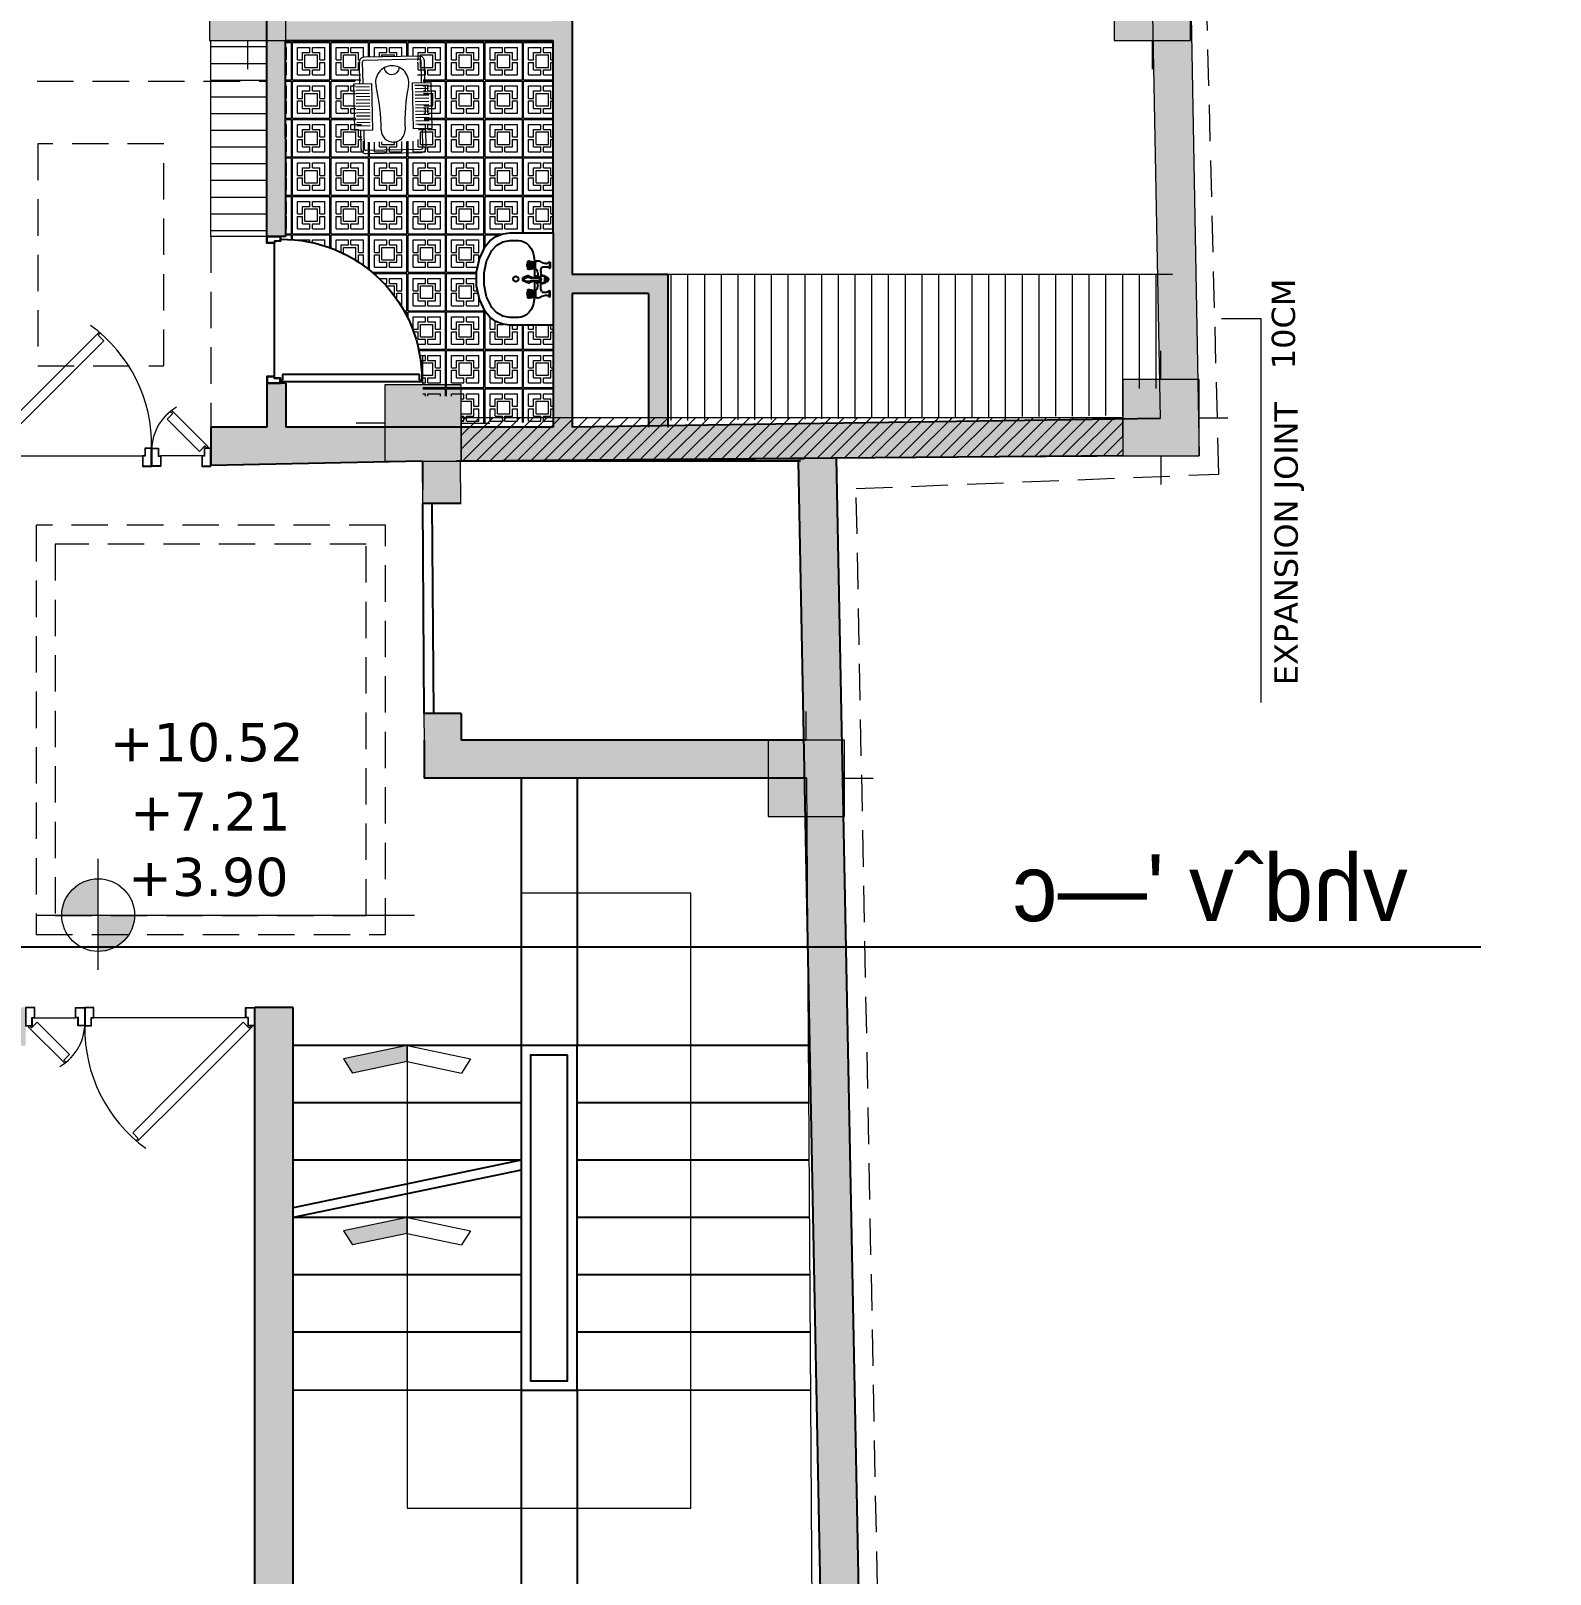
# Model space of a CAD drawing. Header units: inches. Extents: x 70 to 1974, y -315 to 363.
# Drawn here: x 1187.14 to 1195.09, y 232.94 to 241.02 of the extents above; entities that cross this region are included whole.
import ezdxf

# ---------------------------------------------------------------- set-up
doc = ezdxf.new("R2010")
doc.units = ezdxf.units.IN
doc.header["$MEASUREMENT"] = 0
doc.linetypes.add('DASHDOT', pattern=[1, 0.5, -0.25, 0, -0.25])
doc.linetypes.add('DASHED2', pattern=[9.525, 6.35, -3.175])
for name, color, linetype, lineweight in [('1', 19, 'Continuous', 5), ('coulmn', 146, 'Continuous', 13), ('FURN', 155, 'Continuous', 13), ('Furniture Movable', 8, 'Continuous', 9), ('hidden line', 252, 'Continuous', 5), ('LAYER1', 8, 'Continuous', 9), ('wall 2', 156, 'Continuous', 18)]:
    doc.layers.add(name, color=color, linetype=linetype, lineweight=lineweight)
doc.layers.add('AX', color=7, linetype='Continuous', lineweight=18, true_color=0xb7ad8f)
for name, color, linetype in [('elev', 8, 'Continuous'), ('fer', 8, 'Continuous'), ('TEXT', 252, 'Continuous')]:
    doc.layers.add(name, color=color, linetype=linetype)
doc.styles.add('FARSI', font='kamran.shx', dxfattribs={"height": 0.35})
doc.styles.add('STYLE7', font='verdana.ttf')

# ---------------------------------------------------------------- blocks, each defined once
blk = doc.blocks.new('DR100K')
at = {"color": 0}
blk.add_line((-0.046, -0.052), (-0.954, -0.052), dxfattribs=at)
at = {"color": 0, "linetype": 'Continuous'}
for p, q in [((-0.019, -0.107), (-0.019, -0.092)), ((-0.019, -0.092), (-0.011, -0.092)), ((-0.011, -0.092), (-0.011, -0.573)), ((-0.059, -0.573), (-0.059, -0.107)), ((-0.059, -0.107), (-0.02, -0.107)), ((-0.059, -1.039), (-0.059, -0.573)), ((-0.011, -0.573), (-0.011, -1.054)), ((-0.02, -1.039), (-0.059, -1.039)), ((-0.019, -1.054), (-0.019, -1.039)), ((-0.011, -1.054), (-0.019, -1.054))]:
    blk.add_line(p, q, dxfattribs=at)
for points in [[(-0.954, -0.052), (-0.954, 0), (-1, 0), (-1, -0.092), (-0.966, -0.092), (-0.966, -0.052)], [(-0.046, -0.052), (-0.046, 0), (0, 0), (0, -0.092), (-0.034, -0.092), (-0.034, -0.052)], [(-0.956, -0.051), (-0.956, -0.002), (-0.998, -0.002), (-0.998, -0.09), (-0.968, -0.09), (-0.968, -0.051)], [(-0.044, -0.051), (-0.044, -0.002), (-0.002, -0.002), (-0.002, -0.09), (-0.032, -0.09), (-0.032, -0.051)]]:
    blk.add_lwpolyline(points, close=True, dxfattribs=at)
blk.add_arc((-0.029, -0.103), 0.951, 179.3821, 270.6161, dxfattribs=at)
blk = doc.blocks.new('DBLDR120K')
at = {"linetype": 'Continuous'}
for p, q in [((-1.1397, -0.0777), (-1.1686, -0.1067)), ((-0.4028, -0.4202), (-0.0603, -0.0777)), ((-0.0603, -0.0777), (-0.0314, -0.1067)), ((-1.18, -0.096), (-1.1857, -0.1017)), ((-1.1857, -0.1017), (-0.9948, -0.2926)), ((-1.169, -0.107), (-1.18, -0.096)), ((-0.0143, -0.1017), (-0.3678, -0.4552)), ((-0.031, -0.107), (-0.02, -0.096)), ((-0.02, -0.096), (-0.0143, -0.1017)), ((-1.0001, -0.2759), (-0.9708, -0.2466)), ((-0.9891, -0.287), (-1.0001, -0.2759)), ((-0.9948, -0.2926), (-0.9891, -0.287)), ((-0.6393, -0.6567), (-0.4028, -0.4202)), ((-0.3678, -0.4552), (-0.6153, -0.7027)), ((-0.61, -0.686), (-0.6393, -0.6567)), ((-0.621, -0.697), (-0.61, -0.686)), ((-0.6153, -0.7027), (-0.621, -0.697))]:
    blk.add_line(p, q, dxfattribs=at)
for p, q in [((-1.1519, -0.0545), (-0.9381, -0.0545)), ((-1.1397, -0.0777), (-0.9708, -0.2466)), ((-0.0481, -0.0545), (-0.8419, -0.0545))]:
    blk.add_line(p, q)
for points in [[(-1.1519, -0.0545), (-1.1519, 0), (-1.2, 0), (-1.2, -0.096), (-1.1644, -0.096), (-1.1644, -0.0545)], [(-0.9381, -0.0545), (-0.9381, 0), (-0.89, 0), (-0.89, -0.096), (-0.9256, -0.096), (-0.9256, -0.0545)], [(-0.8419, -0.0545), (-0.8419, 0), (-0.89, 0), (-0.89, -0.096), (-0.8544, -0.096), (-0.8544, -0.0545)], [(-0.0481, -0.0545), (-0.0481, 0), (0, 0), (0, -0.096), (-0.0356, -0.096), (-0.0356, -0.0545)], [(-1.1539, -0.0525), (-1.1539, -0.002), (-1.198, -0.002), (-1.198, -0.094), (-1.1664, -0.094), (-1.1664, -0.0525)], [(-0.9361, -0.0525), (-0.9361, -0.002), (-0.892, -0.002), (-0.892, -0.094), (-0.9236, -0.094), (-0.9236, -0.0525)], [(-0.8439, -0.0525), (-0.8439, -0.002), (-0.888, -0.002), (-0.888, -0.094), (-0.8564, -0.094), (-0.8564, -0.0525)], [(-0.0461, -0.0525), (-0.0461, -0.002), (-0.002, -0.002), (-0.002, -0.094), (-0.0336, -0.094), (-0.0336, -0.0525)]]:
    blk.add_lwpolyline(points, close=True, dxfattribs=at)
for centre, radius, start, end in [((-1.6655, -0.1105), 0.7756, 8.04146, 8.19069), ((-0.1145, -0.1105), 0.7756, 171.80931, 171.95854), ((-1.154, -0.0815), 0.2645, 300.4974, 3.14148), ((-0.1145, -0.1105), 0.7756, 178.92853, 233.96606)]:
    blk.add_arc(centre, radius, start, end)
blk = doc.blocks.new('KHALAF')
at = {"layer": 'LAYER1', "linetype": 'Continuous'}
for p, q in [((-0.4621, -0.1855), (-0.3784, -0.1855)), ((-0.0131, -0.1855), (-0.0968, -0.1855)), ((-0.4621, -0.2055), (-0.3784, -0.2055)), ((-0.4621, -0.2255), (-0.3784, -0.2255)), ((-0.4621, -0.2455), (-0.3784, -0.2455)), ((-0.4621, -0.2655), (-0.3784, -0.2655)), ((-0.4621, -0.2855), (-0.3784, -0.2855)), ((-0.0131, -0.2055), (-0.0968, -0.2055)), ((-0.0131, -0.2255), (-0.0968, -0.2255)), ((-0.0131, -0.2455), (-0.0968, -0.2455)), ((-0.0131, -0.2655), (-0.0968, -0.2655)), ((-0.0131, -0.2855), (-0.0968, -0.2855)), ((-0.4621, -0.3055), (-0.3784, -0.3055)), ((-0.4621, -0.3255), (-0.3784, -0.3255)), ((-0.4621, -0.3455), (-0.3784, -0.3455)), ((-0.4621, -0.3655), (-0.3784, -0.3655)), ((-0.0131, -0.3055), (-0.0968, -0.3055)), ((-0.0131, -0.3255), (-0.0968, -0.3255)), ((-0.0131, -0.3455), (-0.0968, -0.3455)), ((-0.0131, -0.3655), (-0.0968, -0.3655)), ((-0.4621, -0.3855), (-0.3784, -0.3855)), ((-0.4621, -0.4055), (-0.3784, -0.4055)), ((-0.4621, -0.4255), (-0.3784, -0.4255)), ((-0.0131, -0.3855), (-0.0968, -0.3855)), ((-0.0131, -0.4055), (-0.0968, -0.4055)), ((-0.0131, -0.4255), (-0.0968, -0.4255))]:
    blk.add_line(p, q, dxfattribs=at)
for points in [[(-0.4376, -0.1681), (-0.4376, -0.0312, -0.414214), (-0.4076, -0.0012), (-0.0676, -0.0012, -0.414214), (-0.0376, -0.0312), (-0.0376, -0.1681, -0.414214)], [(-0.4176, -0.1681), (-0.4176, -0.0312, -0.414214), (-0.4076, -0.0212), (-0.0676, -0.0212, -0.414214), (-0.0576, -0.0312), (-0.0576, -0.1681, -0.414214)], [(-0.0376, -0.4529), (-0.0376, -0.5712, -0.414214), (-0.0676, -0.6012), (-0.4076, -0.6012, -0.414214), (-0.4376, -0.5712), (-0.4376, -0.4529)], [(-0.0576, -0.4529), (-0.0576, -0.5712, -0.414214), (-0.0676, -0.5812), (-0.4076, -0.5812, -0.414214), (-0.4176, -0.5712)], [(-0.4176, -0.5712), (-0.4176, -0.4529, -0.414214)]]:
    blk.add_lwpolyline(points, format="xyb", dxfattribs=at)
for points in [[(-0.4768, -0.1681), (-0.4768, -0.4529), (-0.3637, -0.4529), (-0.3637, -0.1681)], [(0.0017, -0.1681), (0.0017, -0.4529), (-0.1114, -0.4529), (-0.1114, -0.1681)]]:
    blk.add_lwpolyline(points, close=True, dxfattribs=at)
for centre, radius, start, end in [((-0.2376, -0.1621), 0.1027, 90, 192.24542), ((-0.2376, -0.0655), 0.0484, 186.9447, 353.0553), ((-0.2376, -0.1621), 0.1027, 347.75458, 90), ((-1.5093, -0.4381), 1.1986, 359.0688, 12.24542), ((1.0341, -0.4381), 1.1986, 167.75458, 180.9312), ((-0.2376, -0.4588), 0.0733, 179.0688, 270), ((-0.2376, -0.4588), 0.0733, 270, 0.9312)]:
    blk.add_arc(centre, radius, start, end, dxfattribs=at)
blk = doc.blocks.new('DASTSHO')
at = {"layer": 'fer', "linetype": 'Continuous'}
h = blk.add_hatch(dxfattribs=at)
h.set_pattern_fill('EMPTY_FILL', color=256, scale=1000000.0, style=0)
h.set_pattern_definition([(0, (1000000, 1000000), (0, 1000000), [1e-05, -1000000])])
h.paths.add_polyline_path([(-0.3, 0), (-0.3, -0.28), (-0.297, -0.312), (-0.289, -0.342), (-0.276, -0.371), (-0.259, -0.398), (-0.237, -0.421), (-0.211, -0.44), (-0.145, -0.473), (-0.074, -0.493), (0, -0.5), (0.074, -0.493), (0.145, -0.473), (0.211, -0.44), (0.237, -0.421), (0.259, -0.398), (0.276, -0.371), (0.289, -0.342), (0.297, -0.312), (0.3, -0.28), (0.3, 0)], flags=0)
at = {"layer": 'fer', "linetype": 'ByBlock'}
for p, q in [((-0.3, 0), (-0.3, -0.28)), ((-0.27, 0), (-0.3, 0)), ((0.27, 0), (-0.27, 0)), ((0.3, 0), (0.27, 0)), ((0.3, -0.28), (0.3, 0)), ((-0.242, -0.189), (-0.248, -0.206)), ((-0.232, -0.172), (-0.242, -0.189)), ((-0.218, -0.157), (-0.232, -0.172)), ((-0.201, -0.145), (-0.218, -0.157)), ((-0.181, -0.134), (-0.201, -0.145)), ((-0.159, -0.127), (-0.181, -0.134)), ((-0.136, -0.122), (-0.159, -0.127)), ((-0.112, -0.12), (-0.136, -0.122)), ((-0.014, -0.12), (-0.112, -0.12)), ((0.112, -0.12), (0.008, -0.12)), ((0.136, -0.122), (0.112, -0.12)), ((0.159, -0.127), (0.136, -0.122)), ((0.181, -0.134), (0.159, -0.127)), ((0.201, -0.145), (0.181, -0.134)), ((0.218, -0.157), (0.201, -0.145)), ((0.232, -0.172), (0.218, -0.157)), ((0.242, -0.189), (0.232, -0.172)), ((0.248, -0.206), (0.242, -0.189)), ((-0.248, -0.206), (-0.25, -0.224)), ((-0.25, -0.224), (-0.25, -0.28)), ((0.25, -0.224), (0.248, -0.206)), ((0.25, -0.28), (0.25, -0.224))]:
    blk.add_line(p, q, dxfattribs=at)
at = {"layer": 'fer'}
for p, q in [((-0.116, -0.018), (-0.076, -0.018)), ((-0.116, -0.023), (-0.116, -0.018)), ((-0.116, -0.023), (-0.076, -0.023)), ((-0.116, -0.023), (-0.106, -0.038)), ((-0.106, -0.047), (-0.106, -0.038)), ((-0.076, -0.023), (-0.086, -0.038)), ((-0.086, -0.071), (-0.086, -0.038)), ((-0.076, -0.023), (-0.076, -0.018)), ((-0.057, -0.079), (-0.023, -0.079)), ((-0.04, -0.099), (-0.018, -0.099)), ((-0.014, -0.118), (-0.026, -0.066)), ((-0.016, -0.054), (0.01, -0.054)), ((-0.012, -0.14), (-0.012, -0.083)), ((0.005, -0.14), (0.005, -0.083)), ((0.008, -0.118), (0.02, -0.066)), ((0.034, -0.099), (0.012, -0.099)), ((0.051, -0.079), (0.017, -0.079)), ((0.07, -0.023), (0.07, -0.018)), ((0.11, -0.018), (0.07, -0.018)), ((0.07, -0.023), (0.08, -0.038)), ((0.11, -0.023), (0.07, -0.023)), ((0.08, -0.071), (0.08, -0.038)), ((0.11, -0.023), (0.1, -0.038)), ((0.1, -0.047), (0.1, -0.038)), ((0.11, -0.023), (0.11, -0.018)), ((-0.124, -0.104), (-0.118, -0.113)), ((-0.123, -0.153), (-0.118, -0.121)), ((-0.123, -0.16), (-0.123, -0.153)), ((-0.123, -0.16), (-0.123, -0.153)), ((-0.12, -0.153), (-0.116, -0.121)), ((-0.12, -0.16), (-0.12, -0.153)), ((-0.115, -0.121), (-0.119, -0.153)), ((-0.119, -0.16), (-0.119, -0.153)), ((-0.073, -0.164), (-0.119, -0.164)), ((-0.118, -0.121), (-0.118, -0.113)), ((-0.074, -0.113), (-0.118, -0.113)), ((-0.118, -0.153), (-0.114, -0.121)), ((-0.074, -0.121), (-0.118, -0.121)), ((-0.118, -0.16), (-0.118, -0.153)), ((-0.113, -0.121), (-0.116, -0.153)), ((-0.116, -0.16), (-0.116, -0.153)), ((-0.115, -0.153), (-0.112, -0.121)), ((-0.115, -0.16), (-0.115, -0.153)), ((-0.114, -0.153), (-0.11, -0.121)), ((-0.114, -0.16), (-0.114, -0.153)), ((-0.108, -0.153), (-0.106, -0.121)), ((-0.108, -0.164), (-0.108, -0.153)), ((-0.106, -0.153), (-0.104, -0.121)), ((-0.106, -0.164), (-0.106, -0.153)), ((-0.105, -0.165), (-0.105, -0.164)), ((-0.102, -0.121), (-0.103, -0.153)), ((-0.103, -0.164), (-0.103, -0.153)), ((-0.091, -0.169), (-0.101, -0.169)), ((-0.098, -0.153), (-0.098, -0.121)), ((-0.098, -0.164), (-0.098, -0.153)), ((-0.098, -0.164), (-0.098, -0.153)), ((-0.096, -0.164), (-0.096, -0.121)), ((-0.094, -0.153), (-0.094, -0.121)), ((-0.094, -0.164), (-0.094, -0.153)), ((-0.09, -0.121), (-0.089, -0.153)), ((-0.089, -0.164), (-0.089, -0.153)), ((-0.087, -0.153), (-0.088, -0.121)), ((-0.087, -0.164), (-0.087, -0.153)), ((-0.087, -0.165), (-0.087, -0.164)), ((-0.084, -0.153), (-0.086, -0.121)), ((-0.084, -0.164), (-0.084, -0.153)), ((-0.079, -0.153), (-0.082, -0.121)), ((-0.077, -0.153), (-0.08, -0.121)), ((-0.079, -0.121), (-0.076, -0.153)), ((-0.079, -0.16), (-0.079, -0.153)), ((-0.074, -0.153), (-0.078, -0.121)), ((-0.077, -0.121), (-0.073, -0.153)), ((-0.077, -0.16), (-0.077, -0.153)), ((-0.072, -0.153), (-0.076, -0.121)), ((-0.076, -0.16), (-0.076, -0.153)), ((-0.073, -0.111), (-0.074, -0.113)), ((-0.074, -0.121), (-0.074, -0.113)), ((-0.069, -0.153), (-0.074, -0.121)), ((-0.074, -0.16), (-0.074, -0.153)), ((-0.073, -0.16), (-0.073, -0.153)), ((-0.072, -0.16), (-0.072, -0.153)), ((-0.069, -0.16), (-0.069, -0.153)), ((-0.069, -0.16), (-0.069, -0.153)), ((-0.061, -0.104), (-0.066, -0.106)), ((-0.028, -0.16), (-0.013, -0.196)), ((-0.013, -0.196), (0.007, -0.196)), ((0.022, -0.16), (0.007, -0.196)), ((0.055, -0.104), (0.06, -0.106)), ((0.063, -0.153), (0.068, -0.121)), ((0.063, -0.16), (0.063, -0.153)), ((0.063, -0.16), (0.063, -0.153)), ((0.066, -0.153), (0.07, -0.121)), ((0.066, -0.16), (0.066, -0.153)), ((0.067, -0.111), (0.068, -0.113)), ((0.071, -0.121), (0.067, -0.153)), ((0.067, -0.16), (0.067, -0.153)), ((0.067, -0.164), (0.113, -0.164)), ((0.068, -0.113), (0.112, -0.113)), ((0.068, -0.121), (0.068, -0.113)), ((0.068, -0.121), (0.112, -0.121)), ((0.068, -0.153), (0.072, -0.121)), ((0.068, -0.16), (0.068, -0.153)), ((0.073, -0.121), (0.069, -0.153)), ((0.069, -0.16), (0.069, -0.153)), ((0.071, -0.153), (0.074, -0.121)), ((0.071, -0.16), (0.071, -0.153)), ((0.072, -0.153), (0.075, -0.121)), ((0.072, -0.16), (0.072, -0.153)), ((0.077, -0.153), (0.079, -0.121)), ((0.077, -0.164), (0.077, -0.153)), ((0.08, -0.153), (0.082, -0.121)), ((0.08, -0.164), (0.08, -0.153)), ((0.081, -0.165), (0.081, -0.164)), ((0.084, -0.121), (0.083, -0.153)), ((0.083, -0.164), (0.083, -0.153)), ((0.085, -0.169), (0.095, -0.169)), ((0.088, -0.153), (0.088, -0.121)), ((0.088, -0.164), (0.088, -0.153)), ((0.09, -0.164), (0.09, -0.121)), ((0.092, -0.153), (0.092, -0.121)), ((0.092, -0.164), (0.092, -0.153)), ((0.092, -0.164), (0.092, -0.153)), ((0.095, -0.121), (0.096, -0.153)), ((0.096, -0.164), (0.096, -0.153)), ((0.099, -0.153), (0.098, -0.121)), ((0.099, -0.164), (0.099, -0.153)), ((0.099, -0.165), (0.099, -0.164)), ((0.102, -0.153), (0.1, -0.121)), ((0.102, -0.164), (0.102, -0.153)), ((0.107, -0.153), (0.104, -0.121)), ((0.109, -0.153), (0.105, -0.121)), ((0.106, -0.121), (0.11, -0.153)), ((0.107, -0.16), (0.107, -0.153)), ((0.112, -0.153), (0.108, -0.121)), ((0.108, -0.121), (0.113, -0.153)), ((0.109, -0.16), (0.109, -0.153)), ((0.114, -0.153), (0.11, -0.121)), ((0.11, -0.16), (0.11, -0.153)), ((0.117, -0.104), (0.112, -0.113)), ((0.112, -0.121), (0.112, -0.113)), ((0.116, -0.153), (0.112, -0.121)), ((0.112, -0.16), (0.112, -0.153)), ((0.113, -0.16), (0.113, -0.153)), ((0.114, -0.16), (0.114, -0.153)), ((0.116, -0.16), (0.116, -0.153)), ((0.117, -0.16), (0.117, -0.153))]:
    blk.add_line(p, q, dxfattribs=at)
at = {"layer": 'fer', "linetype": 'ByBlock'}
for points in [[(-0.3, -0.28), (-0.294, -0.327), (-0.276, -0.371), (-0.248, -0.41), (-0.211, -0.44)], [(-0.25, -0.28), (-0.242, -0.326), (-0.22, -0.366), (-0.185, -0.397)], [(0.185, -0.397), (0.22, -0.366), (0.242, -0.326), (0.25, -0.28)], [(0.211, -0.44), (0.248, -0.41), (0.276, -0.371), (0.294, -0.327), (0.3, -0.28)], [(-0.185, -0.397), (-0.115, -0.431), (-0.039, -0.448), (0.039, -0.448), (0.115, -0.431), (0.185, -0.397)], [(-0.211, -0.44), (-0.131, -0.478), (-0.044, -0.498), (0.044, -0.498), (0.131, -0.478), (0.211, -0.44)]]:
    blk.add_lwpolyline(points, dxfattribs=at)
blk.add_lwpolyline([(0, -0.224), (-0.012, -0.229), (-0.018, -0.241), (-0.012, -0.254), (0, -0.259), (0.012, -0.254), (0.018, -0.241), (0.012, -0.229)], close=True, dxfattribs=at)
blk.add_lwpolyline([(0, -0.224), (-0.012, -0.229), (-0.018, -0.241), (-0.012, -0.254), (0, -0.259), (0.012, -0.254), (0.018, -0.241), (0.012, -0.229)], close=True, dxfattribs=at)
at = {"layer": 'fer'}
for centre, radius in [((-0.003, -0.041), 0.0131), ((-0.003, -0.083), 0.00838), ((-0.003, -0.041), 0.00814), ((-0.003, -0.083), 0.00638)]:
    blk.add_circle(centre, radius, dxfattribs=at)
for centre, radius, start, end in [((-0.096, -0.097), 0.0282, 140.0876, 192.9962), ((-0.156, -0.047), 0.05, 320.0876, 0), ((-0.096, -0.097), 0.0282, 60.122, 69.2491), ((-0.057, -0.029), 0.05, 240.122, 270), ((-0.04, -0.149), 0.05, 90, 130.3983), ((-0.003, -0.068), 0.0279, 117.5903, 204.3145), ((-0.003, -0.091), 0.0279, 196.9433, 246.1873), ((-0.016, -0.064), 0.01, 90, 186.4645), ((-0.003, -0.091), 0.0279, 293.8127, 343.0567), ((-0.003, -0.068), 0.0279, 335.6855, 62.4097), ((0.01, -0.064), 0.01, 353.5355, 90), ((0.034, -0.149), 0.05, 49.6017, 90), ((0.051, -0.029), 0.05, 270, 299.878), ((0.09, -0.097), 0.0282, 110.7509, 119.878), ((0.15, -0.047), 0.05, 180, 219.9124), ((0.09, -0.097), 0.0282, 347.0038, 39.9124), ((-0.119, -0.16), 0.004, 180, 270), ((-0.119, -0.16), 0.004, 180, 270), ((-0.116, -0.16), 0.004, 180, 270), ((-0.115, -0.16), 0.004, 180, 270), ((-0.114, -0.16), 0.004, 180, 270), ((-0.112, -0.16), 0.004, 180, 270), ((-0.111, -0.16), 0.004, 180, 270), ((-0.11, -0.16), 0.004, 180, 270), ((-0.101, -0.165), 0.004, 180, 270), ((-0.091, -0.165), 0.004, 270, 0), ((-0.083, -0.16), 0.004, 270, 0), ((-0.081, -0.16), 0.004, 270, 0), ((-0.08, -0.16), 0.004, 270, 0), ((-0.078, -0.16), 0.004, 270, 0), ((-0.077, -0.16), 0.004, 270, 0), ((-0.076, -0.16), 0.004, 270, 0), ((-0.073, -0.16), 0.004, 270, 0), ((-0.073, -0.16), 0.004, 270, 0), ((-0.068, -0.123), 0.0542, 317.6979, 11.2911), ((0.025, -0.161), 0.0425, 149.7923, 221.2189), ((-0.003, -0.186), 0.005, 221.2189, 318.7811), ((-0.031, -0.161), 0.0425, 318.7811, 30.2077), ((0.062, -0.123), 0.0542, 168.7089, 222.3021), ((0.067, -0.16), 0.004, 180, 270), ((0.067, -0.16), 0.004, 180, 270), ((0.07, -0.16), 0.004, 180, 270), ((0.071, -0.16), 0.004, 180, 270), ((0.072, -0.16), 0.004, 180, 270), ((0.073, -0.16), 0.004, 180, 270), ((0.075, -0.16), 0.004, 180, 270), ((0.076, -0.16), 0.004, 180, 270), ((0.085, -0.165), 0.004, 180, 270), ((0.095, -0.165), 0.004, 270, 0), ((0.103, -0.16), 0.004, 270, 0), ((0.105, -0.16), 0.004, 270, 0), ((0.106, -0.16), 0.004, 270, 0), ((0.108, -0.16), 0.004, 270, 0), ((0.109, -0.16), 0.004, 270, 0), ((0.11, -0.16), 0.004, 270, 0), ((0.112, -0.16), 0.004, 270, 0), ((0.113, -0.16), 0.004, 270, 0)]:
    blk.add_arc(centre, radius, start, end, dxfattribs=at)
blk = doc.blocks.new('k1')
at = {"true_color": 0x636466}
h = blk.add_hatch(color=251, dxfattribs=at)
h.dxf.hatch_style = 1
h.paths.add_polyline_path([(-461.0846, -161.5584), (-462.6065, -161.5584), (-462.6065, -162.181), (-462.6065, -162.181), (-462.6065, -162.3188), (-462.4682, -162.3188), (-462.4682, -161.6968), (-461.2229, -161.6968), (-461.2229, -162.942), (-461.0846, -162.942), (-461.0846, -162.8037)])
h.paths.add_polyline_path([(-460.3927, -161.6968), (-459.1475, -161.6968), (-459.1475, -162.942), (-457.907, -162.942), (-457.907, -162.8037), (-459.0091, -162.8037), (-459.0091, -161.5584), (-460.5311, -161.5584), (-460.5311, -162.181), (-461.0846, -162.181), (-461.0846, -162.3194), (-460.3927, -162.3194)])
h.paths.add_polyline_path([(-459.7009, -162.3194), (-459.1475, -162.3194), (-459.1475, -162.181), (-459.8393, -162.181), (-459.8393, -162.8037), (-461.0846, -162.8037), (-461.0846, -162.942), (-459.7009, -162.942)], flags=17)
h.paths.add_polyline_path([(-458.3173, -161.6968), (-457.072, -161.6968), (-457.0735, -162.2633), (-457.0043, -162.2633), (-456.9351, -162.2631), (-456.9337, -161.5584), (-458.4557, -161.5584), (-458.4557, -162.181), (-459.0091, -162.181), (-459.0091, -162.3194), (-458.3173, -162.3194)])
h.paths.add_polyline_path([(-457.434, -165.0145), (-453.6596, -165.0145), (-453.6596, -164.5635), (-457.434, -164.5635)], flags=9)
h.paths.add_polyline_path([(-466.4646, -178.781), (-469.7624, -178.781), (-469.7624, -178.172), (-466.4646, -178.172)], flags=9)
h.paths.add_polyline_path([(-465.7865, -177.1188), (-468.3426, -177.1188), (-468.3426, -176.3458), (-465.7865, -176.3458)], flags=9)
h.paths.add_polyline_path([(-466.6372, -172.2588), (-468.4262, -172.2588), (-468.4262, -171.5854), (-466.6372, -171.5854)], flags=9)
h.paths.add_polyline_path([(-467.4058, -174.7927), (-469.1563, -174.7927), (-469.1563, -174.3652), (-467.4058, -174.3652)], flags=9)
h.paths.add_polyline_path([(-466.5791, -173.4899), (-469.3301, -173.4899), (-469.3301, -173.0249), (-466.5791, -173.0249)], flags=9)
h.paths.add_polyline_path([(-469.0047, -195.6182), (-468.5367, -195.6499), (-468.4415, -195.1099), (-468.9095, -195.0782)], flags=9)
h.paths.add_polyline_path([(-465.4248, -183.2086), (-468.8542, -183.2375), (-468.859, -182.6675), (-465.4296, -182.6386)], flags=9)
h.paths.add_polyline_path([(-469.3327, -170.5279), (-465.1389, -170.5279), (-465.1389, -170.0268), (-469.3327, -170.0268)], flags=9)
h.paths.add_polyline_path([(-469.4484, -194.8322), (-468.9804, -194.864), (-468.8852, -194.324), (-469.3532, -194.2922)], flags=9)
h.paths.add_polyline_path([(-467.2761, -194.8572), (-468.7185, -194.8693), (-468.7236, -194.2619), (-467.2812, -194.2497)], flags=9)
h.paths.add_polyline_path([(-464.4483, -194.8452), (-465.6532, -194.8554), (-465.658, -194.2854), (-464.4531, -194.2752)], flags=9)
h.paths.add_polyline_path([(-466.8236, -194.8161), (-465.8001, -194.8479), (-465.7049, -194.3079), (-466.7283, -194.2761)], flags=9)
h.paths.add_polyline_path([(-468.6542, -184.4538), (-467.9788, -184.4761), (-467.9121, -184.093), (-468.5875, -184.0708)], flags=9)
h.paths.add_polyline_path([(-468.0005, -184.2226), (-467.9115, -184.2308), (-467.8869, -184.09), (-467.976, -184.0818)], flags=9)
h.paths.add_polyline_path([(-469.3709, -184.1154), (-469.3068, -184.1217), (-469.2877, -184.0123), (-469.3518, -184.0059)], flags=9)
h.paths.add_polyline_path([(-469.4589, -184.4456), (-469.3558, -184.4539), (-469.3307, -184.3103), (-469.4338, -184.3019)], flags=9)
h.paths.add_polyline_path([(-469.5642, -184.3939), (-468.6423, -184.4137), (-468.583, -184.0728), (-469.5048, -184.053)], flags=9)
h.paths.add_polyline_path([(-468.6139, -183.8392), (-467.9386, -183.8615), (-467.8718, -183.4785), (-468.5472, -183.4562)], flags=9)
h.paths.add_polyline_path([(-467.9602, -183.5893), (-467.8711, -183.5975), (-467.8466, -183.4567), (-467.9356, -183.4486)], flags=9)
h.paths.add_polyline_path([(-469.3753, -183.5029), (-469.3112, -183.5093), (-469.2922, -183.3999), (-469.3563, -183.3935)], flags=9)
h.paths.add_polyline_path([(-469.4633, -183.8331), (-469.3602, -183.8415), (-469.3352, -183.6978), (-469.4383, -183.6895)], flags=9)
h.paths.add_polyline_path([(-469.5687, -183.7814), (-468.6468, -183.8012), (-468.5875, -183.4604), (-469.5093, -183.4406)], flags=9)
h.paths.add_polyline_path([(-464.47, -193.0711), (-466.41, -193.0875), (-466.415, -192.4875), (-464.4751, -192.4711)], flags=9)
h.paths.add_polyline_path([(-464.4471, -179.8895), (-467.4444, -179.9148), (-467.4494, -179.3223), (-464.4521, -179.297)], flags=9)
h.paths.add_polyline_path([(-464.457, -175.972), (-466.6844, -175.9908), (-466.6894, -175.3983), (-464.462, -175.3795)], flags=9)
h.paths.add_polyline_path([(-464.4659, -178.7758), (-466.5484, -178.7933), (-466.5535, -178.1859), (-464.4711, -178.1683)], flags=9)
h.paths.add_polyline_path([(-464.4666, -174.8525), (-466.289, -174.8679), (-466.294, -174.2754), (-464.4716, -174.26)], flags=9)
h.paths.add_polyline_path([(-464.4687, -173.5351), (-466.4711, -173.552), (-466.476, -172.9745), (-464.4735, -172.9576)], flags=9)
h.paths.add_polyline_path([(-464.498, -172.0947), (-465.5354, -172.1034), (-465.539, -171.6759), (-464.5016, -171.6672)], flags=9)
h.paths.add_polyline_path([(-464.487, -190.9788), (-466.5209, -190.9788), (-466.5209, -190.4838), (-464.487, -190.4838)], flags=9)
h.paths.add_polyline_path([(-464.361, -186.5578), (-469.8351, -186.604), (-469.84, -186.0269), (-464.3658, -185.9807)], flags=9)
h.paths.add_polyline_path([(-464.4788, -192.0283), (-465.4211, -192.0283), (-465.4211, -191.4476), (-464.4788, -191.4476)], flags=9)
h.paths.add_polyline_path([(-464.4729, -195.6192), (-466.4129, -195.6356), (-466.4173, -195.1106), (-464.4774, -195.0942)], flags=9)
h.paths.add_polyline_path([(-467.7853, -195.7628), (-468.3703, -195.7628), (-468.3703, -194.9678), (-467.7853, -194.9678)], flags=9)
h.paths.add_polyline_path([(-466.5666, -185.6325), (-467.5813, -185.6325), (-467.5813, -185.1645), (-466.5666, -185.1645)], flags=9)
h.paths.add_polyline_path([(-464.4327, -185.5774), (-466.2107, -185.5924), (-466.2141, -185.194), (-464.436, -185.179)], flags=9)
h.paths.add_polyline_path([(-465.6546, -185.0812), (-469.0091, -185.0812), (-469.0091, -184.6089), (-465.6546, -184.6089)], flags=9)
h.paths.add_polyline_path([(-466.2428, -184.4307), (-467.9102, -184.4448), (-467.9133, -184.0854), (-466.2458, -184.0713)], flags=9)
h.paths.add_polyline_path([(-466.2566, -183.7842), (-467.5346, -183.795), (-467.538, -183.3956), (-466.2599, -183.3848)], flags=9)
h.paths.add_polyline_path([(-465.0273, -184.3294), (-465.4483, -184.3329), (-465.4513, -183.9785), (-465.0303, -183.9749)], flags=9)
h.paths.add_polyline_path([(-464.3973, -183.8968), (-466.0498, -183.9107), (-466.0528, -183.5562), (-464.4003, -183.5423)], flags=9)
h.paths.add_polyline_path([(-464.455, -185.0631), (-465.6467, -185.0732), (-465.6499, -184.6851), (-464.4582, -184.6751)], flags=9)
h.paths.add_polyline_path([(-469.6945, -185.0329), (-469.0256, -185.0536), (-468.9633, -184.7007), (-469.6323, -184.6799)], flags=9)
h.paths.add_polyline_path([(-454.5593, -188.4483), (-454.6086, -188.4483), (-454.6086, -188.3003), (-454.5593, -188.3003)], flags=9)
h.paths.add_polyline_path([(-453.4972, -188.5378), (-454.5503, -188.5378), (-454.5503, -188.1414), (-453.4972, -188.1414)], flags=9)
h.paths.add_polyline_path([(-454.1227, -187.4118), (-454.172, -187.4118), (-454.172, -187.2638), (-454.1227, -187.2638)], flags=9)
h.paths.add_polyline_path([(-453.4705, -187.5187), (-454.1053, -187.5187), (-454.1053, -187.0937), (-453.4705, -187.0937)], flags=9)
h.paths.add_polyline_path([(-453.9631, -180.2095), (-454.0124, -180.2095), (-454.0124, -180.0615), (-453.9631, -180.0615)], flags=9)
h.paths.add_polyline_path([(-453.745, -181.0596), (-453.7944, -181.0596), (-453.7944, -180.9116), (-453.745, -180.9116)], flags=9)
h.paths.add_polyline_path([(-453.8343, -182.0033), (-453.8837, -182.0033), (-453.8837, -181.8553), (-453.8343, -181.8553)], flags=9)
h.paths.add_polyline_path([(-454.2191, -183.8516), (-454.2685, -183.8516), (-454.2685, -183.7036), (-454.2191, -183.7036)], flags=9)
h.paths.add_polyline_path([(-454.3381, -184.7282), (-454.3874, -184.7282), (-454.3874, -184.5803), (-454.3381, -184.5803)], flags=9)
h.paths.add_polyline_path([(-453.4934, -186.5421), (-454.1745, -186.5421), (-454.1745, -186.1171), (-453.4934, -186.1171)], flags=9)
h.paths.add_polyline_path([(-452.9888, -187.4826), (-453.5455, -187.4826), (-453.5455, -187.1401), (-452.9888, -187.1401)], flags=9)
h.paths.add_polyline_path([(-452.9888, -186.4979), (-453.5455, -186.4979), (-453.5455, -186.1555), (-452.9888, -186.1555)], flags=9)
h.paths.add_polyline_path([(-452.9803, -184.8325), (-454.3481, -184.8325), (-454.3481, -184.3829), (-452.9803, -184.3829)], flags=9)
h.paths.add_polyline_path([(-452.9468, -184.0507), (-454.226, -184.0507), (-454.226, -183.5072), (-452.9468, -183.5072)], flags=9)
h.paths.add_polyline_path([(-453.1169, -182.1053), (-453.8089, -182.1053), (-453.8089, -181.6802), (-453.1169, -181.6802)], flags=9)
h.paths.add_polyline_path([(-453.136, -181.1745), (-453.7422, -181.1745), (-453.7422, -180.729), (-453.136, -180.729)], flags=9)
h.paths.add_polyline_path([(-453.001, -180.3219), (-453.9383, -180.3219), (-453.9383, -179.8723), (-453.001, -179.8723)], flags=9)
h.paths.add_polyline_path([(-452.9331, -173.2627), (-456.203, -173.3197), (-456.2193, -172.3875), (-452.9494, -172.3304)], flags=9)
h.paths.add_polyline_path([(-452.992, -185.4166), (-454.0463, -185.4166), (-454.0463, -185.1486), (-452.992, -185.1486)], flags=9)
h.paths.add_polyline_path([(-452.9712, -185.9599), (-453.9002, -185.9599), (-453.9002, -185.69), (-452.9712, -185.69)], flags=9)
h.paths.add_polyline_path([(-452.9423, -190.734), (-453.6863, -190.734), (-453.6863, -190.4296), (-452.9423, -190.4296)], flags=9)
h.paths.add_polyline_path([(-452.9888, -188.5324), (-453.5455, -188.5324), (-453.5455, -188.1899), (-452.9888, -188.1899)], flags=9)
h.paths.add_polyline_path([(-454.1582, -186.4325), (-454.2075, -186.4325), (-454.2075, -186.2845), (-454.1582, -186.2845)], flags=9)
h.paths.add_polyline_path([(-454.4433, -190.8044), (-455.4942, -190.8044), (-455.4942, -190.3918), (-454.4433, -190.3918)], flags=9)
h.paths.add_polyline_path([(-452.955, -190.1558), (-453.7048, -190.1558), (-453.7048, -189.8345), (-452.955, -189.8345)], flags=9)
h.paths.add_polyline_path([(-455.3858, -190.1388), (-454.5791, -190.1388), (-454.5791, -189.8611), (-455.3858, -189.8611)], flags=9)
h.paths.add_polyline_path([(-453.0879, -175.6578), (-455.011, -175.6578), (-455.011, -175.326), (-453.0879, -175.326)], flags=9)
blk = doc.blocks.new('FLASH2')
at = {"linetype": 'Continuous'}
blk.add_hatch(color=0, dxfattribs=at).paths.add_polyline_path([(-0.0841, 0), (0, 0), (-0.0697, 0.3324), (-0.1439, 0.2855)])
at = {"color": 0, "linetype": 'Continuous'}
for p, q in [((-0.0697, 0.3324), (-0.1439, 0.2855)), ((0, 0), (-0.0697, 0.3324)), ((-0.0841, 0), (-0.1439, 0.2855)), ((-0.0841, 0), (-0.1439, -0.2855)), ((-0.0841, 0), (0, 0)), ((0, 0), (-0.0697, -0.3324)), ((-0.0697, -0.3324), (-0.1439, -0.2855))]:
    blk.add_line(p, q, dxfattribs=at)
blk = doc.blocks.new('AAAA')
at = {"layer": 'AX'}
h = blk.add_hatch(color=256, dxfattribs=at)
h.dxf.hatch_style = 1
h.paths.add_polyline_path([(0.7004, 0.6232), (0.3004, 0.6232), (0.3004, 0.2232), (0.7004, 0.2232)])
at = {"layer": 'AX', "linetype": 'DASHDOT'}
for p, q in [((0.5004, 0.6232), (0.5004, 0.7732)), ((0.3004, 0.4232), (0.1504, 0.4232)), ((0.7004, 0.4232), (0.8504, 0.4232)), ((0.5004, 0.2232), (0.5004, 0.0732))]:
    blk.add_line(p, q, dxfattribs=at)
at = {"layer": 'AX'}
blk.add_lwpolyline([(0.3004, 0.2232), (0.7004, 0.2232), (0.7004, 0.6232), (0.3004, 0.6232)], close=True, dxfattribs=at)
blk = doc.blocks.new('st2')
at = {"layer": 'AX', "linetype": 'Continuous'}
h = blk.add_hatch(dxfattribs=at)
h.set_pattern_fill('ANSI31', color=256, scale=0.4)
h.set_pattern_definition([(45, (124.16598, -0.000646), (-0.035355339, 0.035355339), [])])
h.paths.add_polyline_path([(374.5004, 64.3228), (374.4996, 64.3228), (371.0381, 64.3228), (371.0381, 64.0946), (374.5004, 64.1228)])
for p, q in [((372.8132, 64.0946), (371.0132, 64.0946)), ((374.5004, 64.1228), (371.0381, 64.0946))]:
    blk.add_line(p, q)
blk.add_lwpolyline([(374.5004, 64.3228), (371.0381, 64.3228), (371.0381, 64.0946), (374.502, 64.1228)], close=True, dxfattribs=at)
for p in [(369.4198, 66.075), (374.1545, 66.075), (374.2, 63.8996), (370.3377, 63.8714), (372.3436, 62.0118)]:
    blk.add_blockref('AAAA', p, dxfattribs=at)
blk = doc.blocks.new('cod')
at = {"layer": 'wall 2'}
h = blk.add_hatch(color=256, dxfattribs=at)
h.dxf.hatch_style = 1
h.paths.add_polyline_path([(120.6124, 30.9879, 0.414214), (120.4424, 30.8179), (120.6124, 30.8179)])
h.paths.add_polyline_path([(120.6124, 30.6478, 0.414214), (120.7824, 30.8179), (120.6124, 30.8179)])
for p, q in [((120.6124, 30.5617), (120.6124, 31.0815)), ((120.3262, 30.8179), (122.0904, 30.8179))]:
    blk.add_line(p, q, dxfattribs=at)
blk.add_circle((120.6124, 30.8179), 0.17, dxfattribs=at)

msp = doc.modelspace()

# ---------------------------------------------------------------- hatches: boundary and pattern name
h = msp.add_hatch(color=156)
h.dxf.hatch_style = 1
h.paths.add_polyline_path([(1191.35846, 238.78571), (1191.15845, 238.78408), (1191.18727, 237.31016), (1189.39607, 237.31016), (1189.39607, 237.44867), (1189.20001, 237.44867), (1189.20101, 237.31016), (1189.20101, 237.11016), (1191.19118, 237.11016), (1191.27727, 232.70621), (1188.51546, 232.70495), (1188.51546, 235.91016), (1188.31546, 235.91016), (1188.31546, 232.50486), (1191.29197, 232.51837), (1191.29197, 231.38994), (1191.3108, 230.99131), (1191.2962, 231.73769), (1191.30317, 231.38124), (1191.30122, 231.48123), (1191.29767, 231.4878), (1191.29767, 231.83781), (1191.29438, 231.83119), (1191.29242, 231.93117), (1191.28664, 231.93759), (1191.28664, 232.51635), (1191.28118, 232.50621), (1191.36479, 228.22927), (1191.36389, 228.22927), (1191.36726, 227.72927), (1191.37457, 227.72927), (1191.44813, 223.96624), (1190.81302, 223.9662), (1190.81311, 223.7662), (1191.65208, 223.76634)])
h.paths.add_polyline_path([(1191.36675, 228.12927), (1191.37261, 227.82927), (1191.36658, 227.82927), (1191.36456, 228.12927)], flags=16)
h.paths.add_polyline_path([(1185.51546, 236.82927), (1186.68546, 236.82927), (1186.68546, 236.64635), (1185.51546, 236.64635)], flags=16)
h.paths.add_polyline_path([(1186.78546, 236.82927), (1186.88546, 236.82927), (1186.88546, 235.91016), (1186.78546, 235.91016)], flags=16)
h.paths.add_polyline_path([(1189.21206, 248.81745), (1187.57236, 248.7233), (1187.58383, 248.52363), (1188.1761, 248.55763), (1188.1761, 244.47486), (1188.2761, 244.47486), (1188.2761, 248.56338), (1189.22353, 248.61778)])
edge = h.paths.add_edge_path(flags=17)
edge.add_line((1191.1761, 248.93023), (1190.26895, 248.87814))
edge.add_line((1190.26895, 248.87814), (1190.28042, 248.67847))
edge.add_line((1190.28042, 248.67847), (1190.9761, 248.71842))
edge.add_line((1190.9761, 248.71842), (1190.9761, 245.37486))
edge.add_arc((1190.1761, 245.37486), 0.8, 270, 360, ccw=False)
edge.add_line((1190.1761, 244.57486), (1189.2761, 244.57486))
edge.add_line((1189.2761, 244.57486), (1189.2761, 244.47486))
edge.add_line((1189.2761, 244.47486), (1190.1761, 244.47486))
edge.add_arc((1190.1761, 245.37486), 0.9, 270, 360)
edge.add_line((1191.0761, 245.37486), (1191.0761, 245.50314))
edge.add_line((1191.0761, 245.50314), (1191.1761, 245.50314))
edge.add_line((1191.1761, 245.50314), (1191.1761, 248.93023))
edge = h.paths.add_edge_path(flags=17)
edge.add_arc((1184.87896, 230.97024), 0.51112, 90.500188, 176.407167, ccw=False)
edge.add_line((1184.8745, 231.48134), (1186.06546, 231.48134))
edge.add_line((1186.06546, 231.48134), (1186.06546, 231.58134))
edge.add_line((1186.06546, 231.58134), (1184.8745, 231.58134))
edge.add_arc((1184.8745, 230.98134), 0.6, 90, 177.780153)
edge.add_line((1184.27495, 231.00458), (1184.16885, 231.00902))
edge.add_line((1184.16885, 231.00902), (1184.16885, 229.02364))
edge.add_line((1184.16885, 229.02364), (1184.36885, 229.02364))
edge.add_line((1184.36885, 229.02364), (1184.36885, 231.00227))
h.paths.add_polyline_path([(1187.16546, 231.58134), (1187.06546, 231.58134), (1187.06546, 227.87927), (1185.29742, 227.87927), (1185.29742, 227.67927), (1186.61546, 227.67927), (1186.61546, 223.76427), (1187.31383, 223.76427), (1187.31375, 223.96427), (1186.81546, 223.96436), (1186.81546, 227.67927), (1187.16546, 227.67927)])
h.paths.add_polyline_path([(1193.06925, 249.03894), (1192.86948, 249.02747), (1193.05287, 238.99396), (1189.9761, 238.94753), (1189.9761, 239.64753), (1190.3761, 239.64753), (1190.3761, 238.95356), (1190.4761, 238.95507), (1190.4761, 239.74753), (1189.9761, 239.74753), (1189.9761, 243.47486), (1189.8761, 243.47486), (1189.8761, 243.17486), (1189.24536, 243.17486), (1189.24536, 243.07486), (1189.34536, 243.07486), (1189.8761, 243.07486), (1189.87587, 242.77338), (1189.8758, 242.67338), (1189.87462, 241.07338), (1188.47462, 241.07338), (1188.4761, 243.17486), (1188.3761, 243.17486), (1188.3761, 239.94753), (1188.4761, 239.94753), (1188.47462, 240.97338), (1189.87462, 240.97338), (1189.8761, 238.94753), (1188.47856, 238.94753), (1188.47856, 239.17827), (1188.37856, 239.17827), (1188.37856, 238.94753), (1188.08546, 238.94753), (1188.08546, 238.74753), (1189.19047, 238.76971), (1189.19211, 238.54867), (1189.39212, 238.54867), (1189.39047, 238.76975), (1189.39546, 238.76975), (1191.38784, 238.78594), (1193.25779, 238.79789)])
h.paths.add_polyline_path([(1182.78558, 236.92927), (1183.26095, 248.2754), (1183.68782, 248.29991), (1183.67635, 248.49958), (1183.0687, 248.46469), (1182.18773, 227.68765), (1182.38755, 227.67927), (1182.79041, 236.72927), (1185.41546, 236.72927), (1185.41128, 232.58134), (1185.51128, 232.58134), (1185.51546, 234.72927), (1186.91546, 234.72927), (1186.91546, 233.12927), (1186.31546, 233.12927), (1186.31546, 233.02927), (1187.01546, 233.02927), (1187.01546, 234.82927), (1185.51546, 234.82927), (1185.51546, 236.54635), (1186.68546, 236.54635), (1186.68546, 235.62927), (1186.88546, 235.62927), (1186.88546, 235.71016), (1187.11546, 235.71016), (1187.11546, 235.91016), (1186.98546, 235.91016), (1186.98546, 236.92927), (1186.88546, 236.92927), (1186.88546, 239.25919), (1186.68546, 239.25919), (1186.68546, 239.20221), (1186.68892, 239.2022), (1186.68719, 238.62322), (1186.68546, 238.04423), (1186.68546, 236.92927)])
at = {"layer": 'AX', "true_color": 0x7aafdf}
h = msp.add_hatch(dxfattribs=at)
h.set_pattern_fill('AR-TILE03', color=143, scale=0.013, angle=1440, pattern_type=2)
h.set_pattern_definition([(0, (818.35737, 174.6751), (2e-16, 0.2015), [0.195, -0.0065]), (90, (818.35737, 174.6751), (-0.2015, 2e-16), [0.195, -0.0065]), (0, (818.35737, 174.8701), (2e-16, 0.2015), [0.195, -0.0065]), (90, (818.55237, 174.6751), (-0.2015, 2e-16), [0.195, -0.0065]), (0, (818.38337, 174.7011), (2e-16, 0.2015), [0.065, -0.013, 0.065, -0.0585]), (90, (818.38337, 174.7011), (-0.2015, 2e-16), [0.065, -0.013, 0.065, -0.0585]), (0, (818.38337, 174.8441), (2e-16, 0.2015), [0.065, -0.013, 0.065, -0.0585]), (90, (818.52637, 174.7011), (-0.2015, 2e-16), [0.065, -0.013, 0.065, -0.0585]), (0, (818.42237, 174.7401), (2e-16, 0.2015), [0.065, -0.1365]), (90, (818.42237, 174.7401), (-0.2015, 2e-16), [0.065, -0.1365]), (0, (818.42237, 174.8051), (2e-16, 0.2015), [0.065, -0.1365]), (90, (818.48737, 174.7401), (-0.2015, 2e-16), [0.065, -0.1365]), (90, (818.44837, 174.7011), (-0.2015, 2e-16), [0.026, -0.091, 0.026, -0.0585]), (90, (818.46137, 174.7011), (-0.2015, 2e-16), [0.026, -0.091, 0.026, -0.0585]), (0, (818.38337, 174.7661), (2e-16, 0.2015), [0.026, -0.091, 0.026, -0.0585]), (0, (818.38337, 174.7791), (2e-16, 0.2015), [0.026, -0.091, 0.026, -0.0585]), (0, (818.40937, 174.7271), (2e-16, 0.2015), [0.039, -0.013, 0.039, -0.1105]), (0, (818.40937, 174.8181), (2e-16, 0.2015), [0.039, -0.013, 0.039, -0.1105]), (90, (818.40937, 174.7271), (-0.2015, 2e-16), [0.039, -0.013, 0.039, -0.1105]), (90, (818.50037, 174.7271), (-0.2015, 2e-16), [0.039, -0.013, 0.039, -0.1105])])
h.paths.add_polyline_path([(1189.5218, 239.89451), (1189.54599, 239.92422), (1189.57686, 239.94691), (1189.61243, 239.96114), (1189.65055, 239.966), (1189.87535, 239.966), (1189.87462, 240.97338), (1188.47462, 240.97338), (1188.4761, 239.94753), (1188.44958, 239.94753), (1188.44958, 239.93273, -0.4173758), (1189.18933, 239.20091), (1189.19546, 239.26016), (1189.19546, 239.11016), (1189.39546, 239.11016), (1189.39546, 238.96975), (1189.87607, 238.9753), (1189.8757, 239.48239), (1189.65055, 239.48239), (1189.61243, 239.48725), (1189.57686, 239.50147), (1189.54599, 239.52417), (1189.5218, 239.55388), (1189.49095, 239.61852), (1189.47513, 239.68838), (1189.47513, 239.76001), (1189.49095, 239.82987)])
h.paths.add_polyline_path([(1189.15182, 240.44572), (1188.89875, 240.44031, -0.4142136), (1188.87595, 240.46216), (1188.87406, 240.55024), (1188.84484, 240.54961), (1188.8403, 240.7616), (1188.86952, 240.76222), (1188.86734, 240.86409, -0.4142136), (1188.88919, 240.88689), (1189.14226, 240.89231, -0.4142136), (1189.16507, 240.87046), (1189.16725, 240.76859), (1189.19647, 240.76922), (1189.201, 240.55724), (1189.17178, 240.55661), (1189.17367, 240.46853, -0.4142136)], flags=16)
h.paths.add_polyline_path([(1189.02419, 240.49446, -0.4189819), (1188.96845, 240.54873, 0.0575573), (1188.94391, 240.75201, -0.4782907), (1189.01665, 240.84629, -0.4782907), (1189.09336, 240.75521, 0.0575573), (1189.07754, 240.55106, -0.4189819)], flags=0)
at = {"layer": 'hidden line'}
h = msp.add_hatch(dxfattribs=at)
h.set_pattern_fill('ANSI31', color=256, scale=0.7, angle=315)
h.set_pattern_definition([(0, (700.01307, -364.20924), (2e-17, 0.0875), [])])
h.paths.add_polyline_path([(1188.3761, 240.97338), (1188.08546, 240.97338), (1188.08546, 239.94753), (1188.3761, 239.94753)])
h = msp.add_hatch(dxfattribs=at)
h.set_pattern_fill('ANSI31', color=256, scale=0.7, angle=45)
h.set_pattern_definition([(90, (818.35737, 174.6751), (-0.0875, 0), [])])
h.paths.add_polyline_path([(1193.09904, 239.74753), (1190.4761, 239.74753), (1190.4761, 238.98223), (1192.89386, 239.01016), (1192.89386, 239.15057), (1193.11381, 239.15057)])

# ---------------------------------------------------------------- linework, layer by layer
for p, q in [((1189.9761, 243.47486), (1189.9761, 239.74753)), ((1188.3761, 243.17486), (1188.3761, 239.94753)), ((1188.47462, 240.97338), (1188.4761, 239.94753)), ((1188.47462, 240.97338), (1189.87462, 240.97338)), ((1189.87462, 240.97338), (1189.8761, 238.94753)), ((1188.4761, 239.94753), (1188.3761, 239.94753)), ((1190.4761, 239.74753), (1189.9761, 239.74753)), ((1190.4761, 239.74753), (1190.4761, 238.94753)), ((1189.9761, 239.64753), (1189.9761, 238.94753)), ((1190.3761, 239.64753), (1189.9761, 239.64753)), ((1190.3761, 239.64753), (1190.3761, 238.94753)), ((1188.37856, 239.17827), (1188.37856, 238.94753)), ((1188.47856, 239.17827), (1188.37856, 239.17827)), ((1188.47856, 239.17827), (1188.47856, 238.94753)), ((1188.08546, 238.94753), (1188.08546, 238.74753)), ((1188.37856, 238.94753), (1188.08546, 238.94753)), ((1189.8761, 238.94753), (1188.47856, 238.94753)), ((1193.05287, 238.99396), (1189.9761, 238.94753)), ((1191.35846, 238.78571), (1191.65208, 223.76634)), ((1189.19047, 238.76971), (1188.08546, 238.74753)), ((1191.19042, 238.78213), (1189.39047, 238.76971)), ((1191.15873, 238.76975), (1191.44813, 223.96624)), ((1189.39607, 238.54867), (1189.19211, 238.54867)), ((1189.39607, 237.44867), (1189.20001, 237.44867)), ((1189.39607, 237.44867), (1189.39607, 237.31016)), ((1189.20101, 237.31016), (1189.20101, 237.11016)), ((1191.20106, 237.31016), (1189.39607, 237.31016)), ((1191.20249, 237.11016), (1189.20101, 237.11016)), ((1188.31546, 232.50486), (1188.31546, 235.91016)), ((1188.51546, 235.91016), (1188.31546, 235.91016)), ((1188.51546, 232.70495), (1188.51546, 235.91016))]:
    msp.add_line(p, q)
at = {"layer": 'coulmn', "color": 143, "true_color": 0x7aafdf}
for p, q in [((1189.70896, 236.51016), (1190.59673, 236.51016)), ((1190.59673, 233.28815), (1190.59673, 236.51016)), ((1189.11221, 235.71016), (1189.11221, 233.28815)), ((1189.11221, 233.28815), (1190.59673, 233.28815))]:
    msp.add_line(p, q, dxfattribs=at)
at = {"layer": 'elev'}
for p, q in [((1189.19211, 238.54867), (1189.20001, 237.44867)), ((1189.24211, 238.54903), (1189.25001, 237.44903)), ((1189.70896, 237.10991), (1189.70896, 235.71004)), ((1190.00246, 237.11016), (1190.00246, 235.71016)), ((1186.88546, 236.2269), (1194.73178, 236.2269)), ((1191.2105, 235.71016), (1188.51546, 235.71016)), ((1189.70896, 235.41016), (1188.51546, 235.41016)), ((1191.2125, 235.41016), (1190.00246, 235.41016)), ((1189.70896, 235.11016), (1188.51546, 235.11016)), ((1189.70896, 235.11016), (1188.51546, 234.86119)), ((1191.2145, 235.11016), (1190.00246, 235.11016)), ((1189.70896, 235.0586), (1188.51546, 234.81016)), ((1189.70896, 234.81016), (1188.51546, 234.81016)), ((1191.2165, 234.81016), (1190.00246, 234.81016)), ((1189.70896, 234.51016), (1188.51546, 234.51016)), ((1191.2185, 234.51016), (1190.00246, 234.51016)), ((1189.70896, 234.21016), (1188.51546, 234.21016)), ((1191.2205, 234.21016), (1190.00246, 234.21016)), ((1191.22149, 233.90619), (1188.51546, 233.90494)), ((1189.70896, 233.90544), (1189.70896, 232.70556)), ((1190.00246, 233.90569), (1190.00246, 232.70568))]:
    msp.add_line(p, q, dxfattribs=at)
for points in [[(1190.00246, 235.71016), (1189.70896, 235.71016), (1189.70896, 233.90544), (1190.00246, 233.90544)], [(1189.95246, 235.66016), (1189.75896, 235.66016), (1189.75896, 233.95544), (1189.95246, 233.95544)]]:
    msp.add_lwpolyline(points, close=True, dxfattribs=at)
msp.add_lwpolyline([(1189.70896, 233.90544), (1190.00246, 233.90544), (1190.00246, 233.90569)], dxfattribs=at)
at = {"layer": 'Furniture Movable', "color": 0}
for p, q in [((1192.86948, 249.02747), (1193.05287, 238.99396)), ((1193.06925, 249.03894), (1193.25779, 238.79789)), ((1193.25779, 238.79789), (1191.38784, 238.78594)), ((1189.19047, 238.76971), (1189.19211, 238.54867)), ((1189.39047, 238.76971), (1189.39212, 238.54867)), ((1189.20001, 237.44867), (1189.2011, 237.29723)), ((1191.20249, 237.11016), (1191.23054, 232.70619))]:
    msp.add_line(p, q, dxfattribs=at)
at = {"layer": 'hidden line'}
for p, q in [((1188.08546, 239.94753), (1188.08546, 240.97338)), ((1188.3761, 239.94753), (1188.08546, 239.94753)), ((1193.11883, 239.74753), (1190.4761, 239.74753))]:
    msp.add_line(p, q, dxfattribs=at)
at = {"layer": 'hidden line', "linetype": 'DASHED2', "ltscale": 0.03}
for p, q in [((1186.88546, 240.75919), (1188.3761, 240.75919)), ((1188.08546, 239.94753), (1188.08546, 238.94753))]:
    msp.add_line(p, q, dxfattribs=at)
at = {"layer": 'hidden line', "color": 251, "linetype": 'DASHED2', "ltscale": 0.03, "true_color": 0x636466}
msp.add_lwpolyline([(1173.90716, 184.79525), (1184.62308, 184.52711), (1191.97466, 184.49491), (1192.19765, 198.64355), (1192.21526, 199.76046), (1191.46243, 238.62692), (1193.36015, 238.70254), (1193.0955, 249.15004), (1183.00033, 249.46262), (1181.74407, 219.47823), (1175.3774, 218.82596), (1175.57303, 215.53176), (1174.57743, 215.43804), (1174.20289, 202.10177), (1173.81719, 184.7975)], dxfattribs=at)
at = {"layer": 'hidden line', "linetype": 'DASHED2', "ltscale": 0.03}
for points in [[(1187.17891, 239.26918), (1187.83986, 239.26918), (1187.83986, 240.43189), (1187.17891, 240.43189)], [(1188.99884, 238.43512), (1187.17132, 238.43512), (1187.17132, 236.29154), (1188.99884, 236.29154)], [(1188.89884, 238.33512), (1187.27132, 238.33512), (1187.27132, 236.39154), (1188.89884, 236.39154)]]:
    msp.add_lwpolyline(points, close=True, dxfattribs=at)
at = {"layer": 'LAYER1', "linetype": 'ByBlock'}
for p, q in [((1193.58144, 239.5157), (1193.37485, 239.5157)), ((1193.58144, 237.50709), (1193.58144, 239.5157))]:
    msp.add_line(p, q, dxfattribs=at)

# ---------------------------------------------------------------- block references
at = {"xscale": 2, "yscale": 2, "zscale": 2}
msp.add_blockref('k1', (2116.96483, 581.56474), dxfattribs=at)
msp.add_blockref('st2', (818.35737, 174.6751))
at = {"layer": '1', "xscale": -0.8059164504111322, "yscale": 0.8059164504111322, "zscale": 0.8059164504111322, "rotation": 270}
msp.add_blockref('DASTSHO', (1189.8761, 239.72419), dxfattribs=at)
at = {"layer": 'coulmn', "color": 143, "true_color": 0x7aafdf, "rotation": 89.99999999999999}
for p in [(1189.11221, 235.71016), (1189.11221, 234.81016)]:
    msp.add_blockref('FLASH2', p, dxfattribs=at)
at = {"layer": 'elev', "xscale": -0.7692602813990872, "yscale": 0.7692602813990872, "zscale": 0.7692602813990872, "rotation": 90}
msp.add_blockref('DR100K', (1188.37856, 239.17827), dxfattribs=at)
at = {"layer": 'FURN', "linetype": 'ByBlock'}
for p, rotation in [((1186.88546, 238.74323), 179.9961675300196), ((1188.31546, 235.91008), 359.9961675300196)]:
    msp.add_blockref('DBLDR120K', p, dxfattribs=dict(at, rotation=rotation))
at = {"layer": 'LAYER1', "xscale": 0.8460000000000031, "yscale": 0.8460000000000031, "zscale": 0.8460000000000031, "rotation": 1.226464338058004}
msp.add_blockref('KHALAF', (1189.23214, 240.89525), dxfattribs=at)
at = {"layer": 'wall 2', "xscale": 1.120000000000073, "yscale": 1.120000000000073, "zscale": 1.120000000000073}
msp.add_blockref('cod', (1052.40967, 201.87718), dxfattribs=at)

# ---------------------------------------------------------------- texts
at = {"layer": 'coulmn', "color": 143, "true_color": 0x7aafdf, "style": 'FARSI', "text_generation_flag": 2}
msp.add_text("vhdˆv '—c", height=0.35, dxfattribs=at).set_placement((1194.34868, 236.3619))
at = {"layer": 'LAYER1', "linetype": 'ByBlock', "style": 'STYLE7'}
msp.add_text('EXPANSION JOINT', height=0.1218747, rotation=90, dxfattribs=at).set_placement((1193.77364, 237.59725))
at = {"layer": 'LAYER1', "linetype": 'ByBlock', "insert": (1193.76168, 239.25193), "char_height": 0.121875, "attachment_point": 7, "rotation": 90, "style": 'STYLE7'}
msp.add_mtext_dynamic_manual_height_columns('10CM', width=0.2344465, gutter_width=1.75, heights=[0], dxfattribs=at)
at = {"layer": 'TEXT', "linetype": 'Continuous', "ltscale": 0.03, "style": 'STYLE7'}
for s, p in [('+10.52', (1187.55567, 237.19906)), ('+7.21', (1187.66215, 236.8364)), ('+3.90', (1187.65162, 236.49382))]:
    msp.add_text(s, height=0.2, dxfattribs=at).set_placement(p)

doc.saveas('drawing.dxf')
